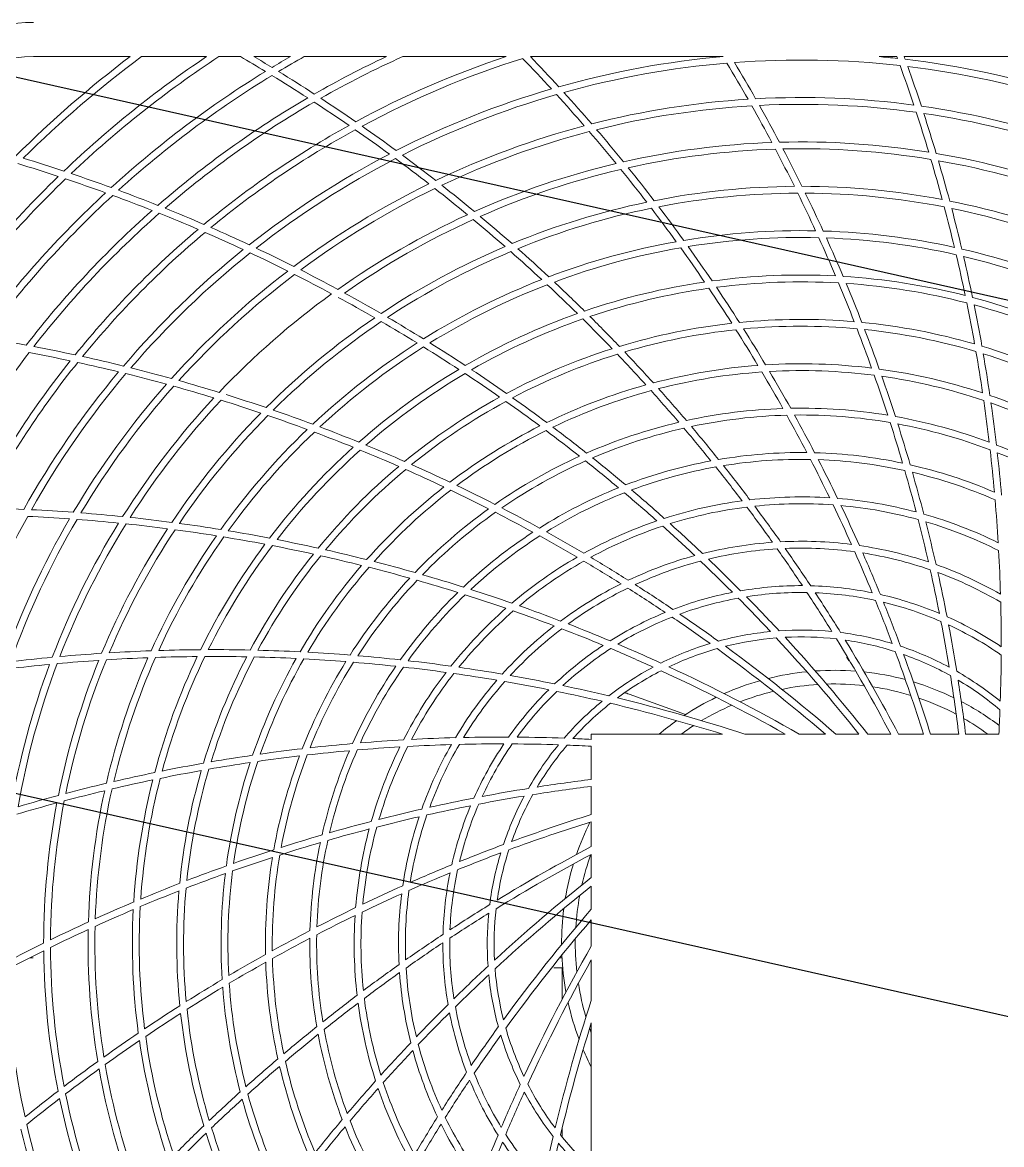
# Model space of a CAD drawing. Header units: millimetres. Extents: x -5096 to 255006, y -2833 to 77941.
# Drawn here: x 213182 to 213938, y 34994 to 35861 of the extents above; entities that cross this region are included whole.
import ezdxf

# ---------------------------------------------------------------- set-up
doc = ezdxf.new("R2010")
doc.units = ezdxf.units.MM
doc.layers.add('图框', color=7, linetype='Continuous', lineweight=0)

# ---------------------------------------------------------------- blocks, each defined once
blk = doc.blocks.new('A$C502410BE')
for p, q in [((13107.09, 7541.82), (17187.6, 6625.49)), ((13107.09, 6988.6), (17187.6, 6072.27))]:
    blk.add_line(p, q)
at = {"layer": '图框', "color": 1, "linetype": 'Continuous'}
for p, q in [((14181.72, 7319.36), (14256.41, 7319.36)), ((14265.2, 7319.36), (14315.44, 7319.36)), ((14324.98, 7319.36), (14341.56, 7319.36)), ((14351.98, 7319.36), (14380.28, 7319.36)), ((14390.96, 7319.36), (14454.45, 7319.36)), ((14467.1, 7319.36), (14546.87, 7319.36)), ((14565.62, 7319.36), (14714.58, 7319.36)), ((14834.93, 7319.36), (14848.72, 7319.36)), ((14854.33, 7319.36), (14976.37, 7319.36)), ((14228.54, 6914.76), (14228.87, 6914.76)), ((14810.1, 6855.54), (14810.19, 6855.3)), ((14810.19, 6855.3), (14810.28, 6855.06)), ((14810.28, 6855.06), (14810.39, 6854.84)), ((14810.39, 6854.84), (14810.5, 6854.62)), ((14810.5, 6854.62), (14810.61, 6854.41)), ((14810.61, 6854.41), (14810.72, 6854.22)), ((14810.72, 6854.22), (14810.84, 6854.03)), ((14810.84, 6854.03), (14810.95, 6853.86)), ((14810.95, 6853.86), (14811.06, 6853.69)), ((14811.06, 6853.69), (14811.16, 6853.54)), ((14811.16, 6853.54), (14811.26, 6853.4)), ((14811.26, 6853.4), (14811.35, 6853.27)), ((14811.35, 6853.27), (14811.43, 6853.15)), ((14811.43, 6853.15), (14811.5, 6853.06)), ((14811.5, 6853.06), (14811.56, 6852.97)), ((14811.56, 6852.97), (14811.61, 6852.91)), ((14811.61, 6852.91), (14811.64, 6852.86)), ((14811.64, 6852.86), (14811.66, 6852.83)), ((14811.66, 6852.83), (14811.67, 6852.82)), ((14811.67, 6852.82), (14812.25, 6852.82)), ((14641.87, 6827.09), (14685.45, 6811.23)), ((14612.67, 6796.15), (14713.91, 6796.15)), ((14612.67, 6792.09), (14612.67, 6796.15)), ((14731.24, 6796.15), (14762.51, 6796.15)), ((14773.19, 6796.15), (14793.52, 6796.15)), ((14801.61, 6796.15), (14819.43, 6796.15)), ((14826.16, 6796.15), (14844.02, 6796.15)), ((14849.98, 6796.15), (14869.23, 6796.15)), ((14874.75, 6796.15), (14896.55, 6796.15)), ((14901.86, 6796.15), (14927.53, 6796.15)), ((14612.67, 6761.15), (14612.67, 6786.81)), ((14612.67, 6734.04), (14612.67, 6755.83)), ((14612.67, 6709.26), (14612.67, 6728.52)), ((14612.67, 6685.44), (14612.67, 6703.3)), ((14612.67, 6660.89), (14612.67, 6678.71)), ((14612.67, 6632.47), (14612.67, 6652.8)), ((14181.47, 6623.51), (14179.03, 6623.51)), ((14590.03, 6623.51), (14588.29, 6623.51)), ((14612.67, 6590.52), (14612.67, 6621.78)), ((14583.77, 6615.6), (14590.26, 6615.6)), ((14590.26, 6615.6), (14590.26, 6591.69)), ((14612.67, 6471.95), (14612.67, 6573.19)), ((14590.26, 6492.59), (14590.26, 6484.95))]:
    blk.add_line(p, q, dxfattribs=at)
for centre, radius, start, end in [((14181.72, 7227.1), 118.61, 90, 180), ((14181.72, 7227.1), 92.25, 90, 157.79554), ((14774.77, 6634.05), 859.27, 127.1036, 134.90693), ((14774.77, 6634.05), 854, 126.63346, 134.71639), ((14774.77, 6634.05), 825, 123.83228, 133.65673), ((14774.77, 6634.05), 819.73, 123.27855, 133.4618), ((13678.95, 6180.15), 1317.89, 58.83606, 59.81598), ((13678.95, 6180.15), 1323.17, 58.71732, 59.42581), ((14774.77, 6634.05), 790.74, 119.92643, 121.12607), ((14774.77, 6634.05), 785.47, 119.2515, 120.92603), ((14774.77, 6634.05), 756.47, 115.05207, 119.80989), ((14774.77, 6634.05), 751.2, 114.17755, 119.60388), ((14774.77, 6634.05), 722.21, 108.39472, 118.45218), ((14774.77, 6634.05), 716.93, 107.46077, 118.23917), ((13611.45, 6402.65), 1317.89, 42.58123, 43.9886), ((13611.45, 6402.65), 1323.17, 42.46727, 43.85296), ((14774.77, 6634.05), 687.94, 95.01936, 105.79575), ((14774.77, 6634.05), 682.67, 94.81867, 105.57452), ((13588.66, 6634.05), 1317.89, 29.67125, 31.07564), ((14774.77, 6634.05), 682.67, 83.56867, 94.32452), ((13588.66, 6634.05), 1323.17, 29.55833, 30.96186), ((14774.77, 6634.05), 687.94, 83.78627, 84.98286), ((13611.45, 6865.45), 1317.89, 20.08123, 20.14632), ((13611.45, 6865.45), 1323.17, 19.96727, 20.06259), ((14774.77, 6634.05), 687.94, 72.53627, 83.29574), ((14774.77, 6634.05), 790.74, 121.55644, 132.37607), ((14774.77, 6634.05), 785.47, 121.35906, 132.17603), ((13678.95, 6180.15), 1317.89, 57.16281, 58.57827), ((13678.95, 6180.15), 1323.17, 57.04592, 58.45982), ((13611.45, 6865.45), 1317.89, 18.42125, 19.82564), ((14774.77, 6634.05), 682.67, 72.31867, 83.07452), ((13611.45, 6865.45), 1323.17, 18.30833, 19.71186), ((14774.77, 6634.05), 756.47, 120.25828, 131.05989), ((14774.77, 6634.05), 687.94, 106.28627, 117.04574), ((14774.77, 6634.05), 682.67, 106.06867, 116.82452), ((13611.45, 6402.65), 1317.89, 40.92125, 42.32564), ((13611.45, 6402.65), 1323.17, 40.80833, 42.21186), ((14774.77, 6634.05), 653.68, 82.34721, 93.0819), ((14774.77, 6634.05), 751.2, 120.05521, 130.85388), ((13678.95, 6180.15), 1317.89, 55.4948, 56.90588), ((13678.95, 6180.15), 1323.17, 55.37951, 56.78924), ((14774.77, 6634.05), 653.68, 93.59721, 104.3319), ((14774.77, 6634.05), 648.4, 93.37034, 104.10096), ((13588.66, 6634.05), 1317.89, 28.01394, 29.41613), ((14774.77, 6634.05), 648.4, 82.12033, 92.85096), ((13588.66, 6634.05), 1323.17, 27.90171, 29.30334), ((14774.77, 6634.05), 653.68, 71.09721, 81.8319), ((13611.45, 6865.45), 1317.89, 16.76394, 18.16613), ((13611.45, 6865.45), 1323.17, 16.65171, 18.05334), ((14774.77, 6634.05), 648.4, 70.87034, 81.60096), ((14774.77, 6634.05), 722.21, 118.92052, 129.70217), ((14774.77, 6634.05), 716.93, 118.71077, 129.48917), ((13678.95, 6180.15), 1317.89, 53.83123, 55.2386), ((13678.95, 6180.15), 1323.17, 53.71727, 55.12353), ((14774.77, 6634.05), 653.68, 104.84721, 115.5819), ((14774.77, 6634.05), 648.4, 104.62033, 115.35096), ((13611.45, 6402.65), 1317.89, 39.26394, 40.66613), ((13611.45, 6402.65), 1323.17, 39.15171, 40.55334), ((14774.77, 6634.05), 619.41, 92.09318, 102.80002), ((14774.77, 6634.05), 619.41, 80.84318, 91.55002), ((14774.77, 6634.05), 687.94, 117.53627, 128.29574), ((14774.77, 6634.05), 614.14, 91.85526, 102.55751), ((13588.66, 6634.05), 1317.89, 26.35824, 27.75914), ((14774.77, 6634.05), 614.14, 80.60526, 91.30751), ((13588.66, 6634.05), 1323.17, 26.2463, 27.64698), ((14774.77, 6634.05), 619.41, 69.59318, 80.30002), ((13788.56, 5975.09), 1317.89, 71.76527, 73.19133), ((13788.56, 5975.09), 1323.17, 71.64447, 73.06862), ((14774.77, 6634.05), 682.67, 117.31867, 128.07452), ((13678.95, 6180.15), 1317.89, 52.17125, 53.57564), ((13678.95, 6180.15), 1323.17, 52.05833, 53.46186), ((14774.77, 6634.05), 619.41, 103.34318, 114.05002), ((13611.45, 6865.45), 1317.89, 15.10824, 16.50914), ((13611.45, 6865.45), 1323.17, 14.9963, 16.39698), ((14774.77, 6634.05), 614.14, 69.35526, 80.05751), ((14774.77, 6634.05), 825, 134.07076, 144.90672), ((13788.56, 5975.09), 1323.17, 69.96732, 71.38604), ((14774.77, 6634.05), 614.14, 103.10527, 113.80751), ((13611.45, 6402.65), 1317.89, 37.60824, 39.00914), ((13611.45, 6402.65), 1323.17, 37.4963, 38.89698), ((14774.77, 6634.05), 819.73, 133.87825, 144.7118), ((13788.56, 5975.09), 1317.89, 70.08606, 71.50651), ((14774.77, 6634.05), 653.68, 116.09721, 126.8319), ((13678.95, 6180.15), 1323.17, 50.40171, 51.80334), ((14774.77, 6634.05), 585.15, 90.5116, 101.18691), ((14774.77, 6634.05), 585.15, 79.2616, 89.93691), ((14774.77, 6634.05), 790.74, 132.80644, 143.62607), ((14774.77, 6634.05), 785.47, 132.60906, 143.42603), ((13788.56, 5975.09), 1317.89, 68.41282, 69.82827), ((13788.56, 5975.09), 1323.17, 68.29592, 69.70982), ((14774.77, 6634.05), 648.4, 115.87033, 126.60096), ((13678.95, 6180.15), 1317.89, 50.51394, 51.91613), ((14774.77, 6634.05), 579.87, 90.26044, 100.93053), ((13588.66, 6634.05), 1317.89, 24.70295, 26.10359), ((13588.66, 6634.05), 1323.17, 24.59082, 25.99165), ((14774.77, 6634.05), 579.87, 79.01044, 89.68053), ((13788.56, 5975.09), 1323.17, 66.62951, 68.03924), ((14774.77, 6634.05), 585.15, 101.7616, 112.43691), ((14774.77, 6634.05), 579.87, 101.51044, 112.18053), ((13611.45, 6402.65), 1317.89, 35.95295, 37.35359), ((13611.45, 6402.65), 1323.17, 35.84082, 37.24165), ((13611.45, 6865.45), 1317.89, 13.45295, 14.85359), ((14774.77, 6634.05), 585.15, 68.0116, 78.68691), ((14774.77, 6634.05), 579.87, 67.76044, 78.43053), ((13611.45, 6865.45), 1323.17, 13.34082, 14.74165), ((14774.77, 6634.05), 756.47, 131.50828, 142.30989), ((14774.77, 6634.05), 751.2, 131.30521, 142.10388), ((13788.56, 5975.09), 1317.89, 66.7448, 68.15588), ((14774.77, 6634.05), 619.41, 114.59318, 125.30002), ((14774.77, 6634.05), 614.14, 114.35527, 125.05751), ((13678.95, 6180.15), 1317.89, 48.85825, 50.25914), ((13678.95, 6180.15), 1323.17, 48.7463, 50.14698), ((14774.77, 6634.05), 722.21, 130.17052, 140.95218), ((14774.77, 6634.05), 716.93, 129.96077, 140.73917), ((13788.56, 5975.09), 1317.89, 65.08123, 66.4886), ((13788.56, 5975.09), 1323.17, 64.96727, 66.37353), ((14774.77, 6634.05), 550.88, 88.83664, 99.47601), ((14774.77, 6634.05), 550.88, 77.58664, 88.22601), ((14774.77, 6634.05), 550.88, 100.08664, 110.72602), ((14774.77, 6634.05), 545.61, 88.56946, 99.20285), ((13588.66, 6634.05), 1317.89, 23.04661, 24.44824), ((14774.77, 6634.05), 545.61, 77.31946, 87.95285), ((13588.66, 6634.05), 1323.17, 22.93373, 24.33603), ((14774.77, 6634.05), 687.94, 128.78627, 139.54575), ((14774.77, 6634.05), 682.67, 128.56867, 139.32452), ((13788.56, 5975.09), 1317.89, 63.42125, 64.82563), ((13788.56, 5975.09), 1323.17, 63.30833, 64.71186), ((14774.77, 6634.05), 585.15, 113.0116, 123.68691), ((14774.77, 6634.05), 579.87, 112.76044, 123.43053), ((13678.95, 6180.15), 1317.89, 47.20295, 48.60359), ((13678.95, 6180.15), 1323.17, 47.09082, 48.49165), ((14774.77, 6634.05), 545.61, 99.81946, 110.45285), ((13611.45, 6402.65), 1317.89, 34.29661, 35.69824), ((13611.45, 6402.65), 1323.17, 34.18373, 35.58603), ((13611.45, 6865.45), 1317.89, 11.79661, 13.19824), ((14774.77, 6634.05), 550.88, 66.33664, 76.97601), ((14774.77, 6634.05), 545.61, 66.06946, 76.70285), ((13611.45, 6865.45), 1323.17, 11.68373, 13.08603), ((14774.77, 6634.05), 653.68, 127.34721, 138.0819), ((14774.77, 6634.05), 648.4, 127.12034, 137.85096), ((13788.56, 5975.09), 1317.89, 61.76394, 63.16613), ((13788.56, 5975.09), 1323.17, 61.65171, 63.05334), ((14774.77, 6634.05), 516.61, 87.04816, 97.64618), ((14774.77, 6634.05), 516.61, 75.79816, 86.39618), ((14774.77, 6634.05), 550.88, 111.33664, 121.97601), ((14774.77, 6634.05), 545.61, 111.06946, 121.70285), ((13678.95, 6180.15), 1317.89, 45.54661, 46.94824), ((13678.95, 6180.15), 1323.17, 45.43373, 46.83603), ((14774.77, 6634.05), 516.61, 98.29816, 108.89617), ((14774.77, 6634.05), 511.34, 98.01136, 108.60246), ((13611.45, 6402.65), 1317.89, 32.63748, 34.04159), ((14774.77, 6634.05), 511.34, 86.76136, 97.35246), ((13611.45, 6402.65), 1323.17, 32.52314, 33.92853), ((13588.66, 6634.05), 1317.89, 21.38747, 22.79159), ((14774.77, 6634.05), 511.34, 75.51136, 86.10246), ((13588.66, 6634.05), 1323.17, 21.27314, 22.67853), ((14774.77, 6634.05), 619.41, 125.84318, 136.55002), ((13788.56, 5975.09), 1317.89, 60.10825, 61.50914), ((13788.56, 5975.09), 1323.17, 59.9963, 61.39698), ((14774.77, 6634.05), 516.61, 64.54816, 75.14618), ((13611.45, 6865.45), 1317.89, 10.13747, 11.54159), ((13611.45, 6865.45), 1323.17, 10.02314, 11.42853), ((14774.77, 6634.05), 511.34, 64.26136, 74.85246), ((14774.77, 6634.05), 585.15, 124.2616, 134.93691), ((14774.77, 6634.05), 579.87, 124.01044, 134.68053), ((13788.56, 5975.09), 1317.89, 58.45295, 59.85359), ((13788.56, 5975.09), 1323.17, 58.34082, 59.74165), ((14774.77, 6634.05), 516.61, 109.54816, 120.14618), ((14774.77, 6634.05), 511.34, 109.26136, 119.85241), ((13678.95, 6180.15), 1317.89, 43.88747, 45.29159), ((13678.95, 6180.15), 1323.17, 43.77314, 45.17853), ((14774.77, 6634.05), 482.35, 85.11996, 95.66989), ((14774.77, 6634.05), 482.35, 73.86996, 84.41989), ((14774.77, 6634.05), 482.35, 96.36996, 106.91989), ((14774.77, 6634.05), 477.08, 96.05885, 106.60063), ((13611.45, 6402.65), 1317.89, 30.97331, 32.38184), ((14774.77, 6634.05), 477.08, 84.80885, 95.35059), ((13611.45, 6402.65), 1323.17, 30.85664, 32.26719), ((13588.66, 6634.05), 1317.89, 19.72331, 21.13184), ((13588.66, 6634.05), 1323.17, 19.60664, 21.0172), ((14774.77, 6634.05), 477.08, 73.55885, 84.10067), ((13936.07, 5795.35), 1323.17, 79.54592, 80.95982), ((14774.77, 6634.05), 550.88, 122.58664, 133.22601), ((13788.56, 5975.09), 1323.17, 56.68373, 58.08603), ((14774.77, 6634.05), 751.2, 142.55521, 153.35388), ((13936.07, 5795.35), 1317.89, 77.9948, 79.40588), ((13936.07, 5795.35), 1323.17, 77.87951, 79.28924), ((14774.77, 6634.05), 545.61, 122.31946, 132.95285), ((13788.56, 5975.09), 1317.89, 56.79661, 58.19824), ((14774.77, 6634.05), 482.35, 107.61996, 118.16989), ((14774.77, 6634.05), 477.08, 107.30885, 117.85062), ((13678.95, 6180.15), 1317.89, 42.22331, 43.63184), ((13678.95, 6180.15), 1323.17, 42.10664, 43.5172), ((13611.45, 6865.45), 1317.89, 8.47331, 9.88184), ((14774.77, 6634.05), 482.35, 62.61996, 73.16989), ((13611.45, 6865.45), 1323.17, 8.35664, 9.7672), ((14774.77, 6634.05), 477.08, 62.30885, 72.85067), ((14774.77, 6634.05), 722.21, 141.42052, 152.20217), ((14774.77, 6634.05), 716.93, 141.21077, 151.98917), ((13936.07, 5795.35), 1317.89, 76.33123, 77.7386), ((13936.07, 5795.35), 1323.17, 76.21727, 77.62353), ((14774.77, 6634.05), 448.08, 94.26736, 104.76065), ((14774.77, 6634.05), 448.08, 83.01736, 93.51065), ((14774.77, 6634.05), 687.94, 140.03627, 150.79574), ((14774.77, 6634.05), 682.67, 139.81867, 150.57452), ((13936.07, 5795.35), 1317.89, 74.67125, 76.07563), ((13936.07, 5795.35), 1323.17, 74.55833, 75.96186), ((14774.77, 6634.05), 516.61, 120.79816, 131.39617), ((14774.77, 6634.05), 511.34, 120.51136, 131.1024), ((13788.56, 5975.09), 1317.89, 55.13747, 56.54159), ((13788.56, 5975.09), 1323.17, 55.02314, 56.42853), ((14774.77, 6634.05), 442.81, 93.92561, 104.40922), ((13611.45, 6402.65), 1317.89, 29.3012, 30.71666), ((14774.77, 6634.05), 442.81, 82.67561, 93.1592), ((13611.45, 6402.65), 1323.17, 29.18106, 30.59952), ((13588.66, 6634.05), 1317.89, 18.0512, 19.46666), ((14774.77, 6634.05), 448.08, 71.76736, 82.26066), ((13588.66, 6634.05), 1323.17, 17.93106, 19.34953), ((14774.77, 6634.05), 442.81, 71.42561, 81.90921), ((14774.77, 6634.05), 653.68, 138.59721, 149.3319), ((14774.77, 6634.05), 648.4, 138.37034, 149.10096), ((13936.07, 5795.35), 1317.89, 73.01394, 74.41613), ((13936.07, 5795.35), 1323.17, 72.90171, 74.30334), ((14774.77, 6634.05), 448.08, 105.51736, 116.01065), ((13678.95, 6180.15), 1323.17, 40.43106, 41.84953), ((14774.77, 6634.05), 619.41, 137.09318, 147.80002), ((14774.77, 6634.05), 614.14, 136.85526, 147.55751), ((13936.07, 5795.35), 1317.89, 71.35824, 72.75914), ((13936.07, 5795.35), 1323.17, 71.2463, 72.64698), ((14774.77, 6634.05), 482.35, 118.86996, 129.41989), ((13788.56, 5975.09), 1323.17, 53.35664, 54.76719), ((14774.77, 6634.05), 442.81, 105.17561, 115.65922), ((13678.95, 6180.15), 1317.89, 40.5512, 41.96666), ((13611.45, 6865.45), 1317.89, 6.8012, 8.21666), ((14774.77, 6634.05), 448.08, 60.51736, 71.01065), ((13936.07, 5795.35), 1323.17, 69.59082, 70.99165), ((14774.77, 6634.05), 477.08, 118.55885, 129.10058), ((13788.56, 5975.09), 1317.89, 53.47331, 54.88184), ((14774.77, 6634.05), 413.82, 91.94327, 102.36883), ((14774.77, 6634.05), 413.82, 80.69327, 91.11883), ((14774.77, 6634.05), 442.81, 60.17561, 70.65925), ((13611.45, 6865.45), 1323.17, 6.68106, 8.09953), ((14774.77, 6634.05), 585.15, 135.5116, 146.18691), ((14774.77, 6634.05), 579.87, 135.26044, 145.93053), ((13936.07, 5795.35), 1317.89, 69.70295, 71.10359), ((14774.77, 6634.05), 413.82, 103.19327, 113.61883), ((14774.77, 6634.05), 408.55, 91.5622, 101.97604), ((13611.45, 6402.65), 1317.89, 27.61718, 29.04301), ((14774.77, 6634.05), 408.55, 80.31219, 90.726), ((13611.45, 6402.65), 1323.17, 27.49208, 28.9222), ((13588.66, 6634.05), 1317.89, 16.36718, 17.79301), ((14774.77, 6634.05), 413.82, 69.44327, 79.86883), ((14774.77, 6634.05), 550.88, 133.83664, 144.47601), ((14774.77, 6634.05), 545.61, 133.56946, 144.20285), ((13936.07, 5795.35), 1317.89, 68.04661, 69.44824), ((13936.07, 5795.35), 1323.17, 67.93373, 69.33603), ((14774.77, 6634.05), 448.08, 116.76736, 127.26066), ((14774.77, 6634.05), 442.81, 116.42561, 126.90916), ((13788.56, 5975.09), 1317.89, 51.8012, 53.21666), ((13788.56, 5975.09), 1323.17, 51.68106, 53.09953), ((14774.77, 6634.05), 408.55, 102.81219, 113.22605), ((13678.95, 6180.15), 1317.89, 38.86718, 40.29301), ((13678.95, 6180.15), 1323.17, 38.74208, 40.17221), ((13588.66, 6634.05), 1323.17, 16.24208, 17.67221), ((14774.77, 6634.05), 408.55, 69.0622, 79.47601), ((13936.07, 5795.35), 1323.17, 66.27314, 67.67853), ((14774.77, 6634.05), 413.82, 58.19327, 68.61883), ((14774.77, 6634.05), 516.61, 132.04816, 142.64617), ((14774.77, 6634.05), 511.34, 131.76136, 142.35246), ((13936.07, 5795.35), 1317.89, 66.38748, 67.79159), ((14774.77, 6634.05), 413.82, 114.44327, 124.86883), ((14774.77, 6634.05), 379.55, 89.33195, 99.67492), ((14774.77, 6634.05), 379.55, 78.08196, 88.42492), ((13611.45, 6865.45), 1317.89, 5.11718, 6.54301), ((14774.77, 6634.05), 408.55, 57.81219, 68.22608), ((13611.45, 6865.45), 1323.17, 4.99208, 6.42222), ((14774.77, 6634.05), 482.35, 130.11996, 140.66989), ((13936.07, 5795.35), 1323.17, 64.60664, 66.01719), ((14774.77, 6634.05), 408.55, 114.06219, 124.47598), ((13788.56, 5975.09), 1317.89, 50.11718, 51.54301), ((13788.56, 5975.09), 1323.17, 49.99208, 51.42221), ((14774.77, 6634.05), 379.55, 100.58195, 110.92492), ((14774.77, 6634.05), 374.28, 100.14919, 110.47774), ((13678.95, 6180.15), 1317.89, 37.16559, 38.60671), ((14774.77, 6634.05), 374.28, 88.89919, 99.22771), ((13678.95, 6180.15), 1323.17, 37.03344, 38.48067), ((13611.45, 6402.65), 1317.89, 25.91558, 27.35671), ((14774.77, 6634.05), 374.28, 77.64919, 87.97764), ((13611.45, 6402.65), 1323.17, 25.78344, 27.23066), ((14774.77, 6634.05), 379.55, 66.83196, 77.17492), ((14774.77, 6634.05), 477.08, 129.80885, 140.35067), ((13936.07, 5795.35), 1317.89, 64.72331, 66.13184), ((13588.66, 6634.05), 1317.89, 14.66559, 16.10671), ((14774.77, 6634.05), 374.28, 66.39919, 76.72771), ((13588.66, 6634.05), 1323.17, 14.53344, 15.98067), ((14774.77, 6634.05), 448.08, 128.01736, 138.51066), ((14774.77, 6634.05), 442.81, 127.67561, 138.15929), ((13936.07, 5795.35), 1317.89, 63.0512, 64.46666), ((13936.07, 5795.35), 1323.17, 62.93106, 64.34952), ((14774.77, 6634.05), 379.55, 111.83195, 122.17492), ((13788.56, 5975.09), 1323.17, 48.28344, 49.73067), ((14774.77, 6634.05), 374.28, 111.39919, 121.72766), ((13788.56, 5975.09), 1317.89, 48.41559, 49.85671), ((14774.77, 6634.05), 345.29, 97.58841, 107.82817), ((14774.77, 6634.05), 345.29, 86.33841, 96.57817), ((14774.77, 6634.05), 345.29, 75.08841, 85.32817), ((13611.45, 6865.45), 1317.89, 3.4156, 4.85671), ((14115.8, 5647.84), 1323.17, 87.46727, 88.87353), ((14115.8, 5647.84), 1323.17, 85.80833, 87.21186), ((14115.8, 5647.84), 1323.17, 84.15171, 85.55334), ((14774.77, 6634.05), 413.82, 125.69327, 136.11883), ((14774.77, 6634.05), 408.55, 125.31219, 135.72609), ((13936.07, 5795.35), 1317.89, 61.36718, 62.79301), ((13936.07, 5795.35), 1323.17, 61.24208, 62.67221), ((14774.77, 6634.05), 340.02, 97.0857, 107.30722), ((13678.95, 6180.15), 1317.89, 35.43789, 36.90175), ((14774.77, 6634.05), 340.02, 85.8357, 96.05715), ((13678.95, 6180.15), 1323.17, 35.29569, 36.76828), ((13611.45, 6402.65), 1317.89, 24.18789, 25.65175), ((14774.77, 6634.05), 340.02, 74.5857, 84.80707), ((13611.45, 6402.65), 1323.17, 24.04569, 25.51827), ((14774.77, 6634.05), 682.67, 151.06867, 161.82452), ((14774.77, 6634.05), 653.68, 149.84721, 160.5819), ((14774.77, 6634.05), 648.4, 149.62034, 160.35096), ((14115.8, 5647.84), 1317.89, 85.92125, 87.32564), ((14774.77, 6634.05), 619.41, 148.34318, 159.05002), ((14774.77, 6634.05), 614.14, 148.10527, 158.80751), ((14115.8, 5647.84), 1317.89, 84.26394, 85.66613), ((14115.8, 5647.84), 1317.89, 82.60825, 84.00914), ((14115.8, 5647.84), 1323.17, 82.4963, 83.89698), ((14115.8, 5647.84), 1323.17, 80.84082, 82.24165), ((14774.77, 6634.05), 345.29, 108.83841, 119.07817), ((13788.56, 5975.09), 1323.17, 46.54569, 48.01829), ((13588.66, 6634.05), 1317.89, 12.93789, 14.40175), ((14774.77, 6634.05), 345.29, 63.8385, 74.07817), ((14774.77, 6634.05), 340.02, 63.3357, 73.55715), ((13588.66, 6634.05), 1323.17, 12.79569, 14.26828), ((14774.77, 6634.05), 585.15, 146.7616, 157.43691), ((14774.77, 6634.05), 579.87, 146.51044, 157.18053), ((14774.77, 6634.05), 550.88, 145.08664, 155.72602), ((14115.8, 5647.84), 1317.89, 80.95295, 82.35359), ((14115.8, 5647.84), 1323.17, 79.18373, 80.58603), ((14774.77, 6634.05), 379.55, 123.08196, 133.42492), ((13936.07, 5795.35), 1323.17, 59.53344, 60.98067), ((14774.77, 6634.05), 340.02, 108.3357, 118.55722), ((13788.56, 5975.09), 1317.89, 46.68791, 48.15175), ((14774.77, 6634.05), 545.61, 144.81945, 155.45285), ((14774.77, 6634.05), 516.61, 143.29816, 153.89617), ((14774.77, 6634.05), 511.34, 143.01136, 153.60245), ((14115.8, 5647.84), 1317.89, 79.29661, 80.69824), ((14115.8, 5647.84), 1317.89, 77.63748, 79.04159), ((14115.8, 5647.84), 1323.17, 77.52314, 78.92853), ((14774.77, 6634.05), 374.28, 122.64919, 132.9778), ((13936.07, 5795.35), 1317.89, 59.66558, 61.10671), ((14774.77, 6634.05), 311.02, 94.06925, 104.17574), ((14774.77, 6634.05), 311.02, 82.81925, 92.92574), ((14774.77, 6634.05), 311.02, 71.56925, 81.67574), ((14774.77, 6634.05), 482.35, 141.36996, 151.91989), ((14774.77, 6634.05), 477.08, 141.05885, 151.60067), ((14115.8, 5647.84), 1317.89, 75.97331, 77.38184), ((14115.8, 5647.84), 1323.17, 75.85664, 77.2672), ((14774.77, 6634.05), 345.29, 120.08841, 130.32817), ((13936.07, 5795.35), 1323.17, 57.79569, 59.26829), ((14774.77, 6634.05), 311.02, 105.31937, 115.42574), ((14774.77, 6634.05), 305.75, 93.46826, 103.55066), ((13678.95, 6180.15), 1317.89, 33.67035, 35.169), ((14774.77, 6634.05), 305.75, 82.21826, 92.30066), ((13678.95, 6180.15), 1323.17, 33.51339, 35.0249), ((13611.45, 6402.65), 1317.89, 22.42035, 23.919), ((14774.77, 6634.05), 305.75, 70.96826, 81.0506), ((13611.45, 6402.65), 1323.17, 22.26339, 23.77489), ((13611.45, 6865.45), 1317.89, 1.68793, 3.15175), ((14774.77, 6634.05), 448.08, 139.26736, 149.76065), ((14774.77, 6634.05), 442.81, 138.92561, 149.40929), ((14115.8, 5647.84), 1317.89, 74.3012, 75.71666), ((14115.8, 5647.84), 1323.17, 74.18106, 75.59954), ((14774.77, 6634.05), 340.02, 119.5857, 129.80722), ((13936.07, 5795.35), 1317.89, 57.93789, 59.40175), ((14774.77, 6634.05), 305.75, 104.71826, 114.80066), ((13788.56, 5975.09), 1317.89, 44.92036, 46.419), ((13788.56, 5975.09), 1323.17, 44.76339, 46.2749), ((14774.77, 6634.05), 311.02, 60.3196, 70.42574), ((14774.77, 6634.05), 413.82, 136.94327, 147.36883), ((14774.77, 6634.05), 408.55, 136.5622, 146.97613), ((14115.8, 5647.84), 1317.89, 72.61718, 74.04301), ((14115.8, 5647.84), 1323.17, 72.49208, 73.92222), ((13588.66, 6634.05), 1317.89, 11.17034, 12.669), ((13588.66, 6634.05), 1323.17, 11.01339, 12.5249), ((14774.77, 6634.05), 305.75, 59.71826, 69.80066), ((14115.8, 5647.84), 1323.17, 70.78344, 72.23068), ((14774.77, 6634.05), 311.02, 116.56925, 126.67574), ((14774.77, 6634.05), 305.75, 115.96826, 126.05066), ((13936.07, 5795.35), 1317.89, 56.17035, 57.669), ((13936.07, 5795.35), 1323.17, 56.01339, 57.5249), ((14774.77, 6634.05), 276.76, 89.79548, 99.72186), ((14774.77, 6634.05), 276.76, 78.54548, 88.47187), ((14774.77, 6634.05), 379.55, 134.33195, 144.67492), ((14774.77, 6634.05), 374.28, 133.89919, 144.2278), ((14115.8, 5647.84), 1317.89, 70.91559, 72.35671), ((14774.77, 6634.05), 276.76, 101.04561, 110.97186), ((14774.77, 6634.05), 271.49, 100.29922, 110.19197), ((13788.56, 5975.09), 1317.89, 43.08858, 44.64355), ((14774.77, 6634.05), 271.49, 89.04922, 98.94197), ((13788.56, 5975.09), 1323.17, 42.90879, 44.48373), ((13678.95, 6180.15), 1317.89, 31.83858, 33.39355), ((14774.77, 6634.05), 271.49, 77.79922, 87.69197), ((13678.95, 6180.15), 1323.17, 31.65879, 33.23373), ((13611.45, 6402.65), 1317.89, 20.58859, 22.14355), ((14774.77, 6634.05), 276.76, 67.29548, 77.22187), ((13611.45, 6402.65), 1323.17, 20.40879, 21.98373), ((14774.77, 6634.05), 271.49, 66.54922, 76.44197), ((13611.45, 6865.45), 1317.89, 359.92041, 1.419), ((14774.77, 6634.05), 345.29, 131.33841, 141.57817), ((14774.77, 6634.05), 340.02, 130.8357, 141.05722), ((14115.8, 5647.84), 1317.89, 69.1879, 70.65175), ((14115.8, 5647.84), 1323.17, 69.04569, 70.51829), ((14774.77, 6634.05), 276.76, 112.29548, 122.22187), ((13936.07, 5795.35), 1323.17, 54.15879, 55.73373), ((14115.8, 5647.84), 1323.17, 67.26339, 68.7749), ((14774.77, 6634.05), 271.49, 111.54922, 121.44197), ((13936.07, 5795.35), 1317.89, 54.33858, 55.89355), ((13588.66, 6634.05), 1317.89, 9.3386, 10.89355), ((14774.77, 6634.05), 276.76, 56.04609, 65.97187), ((13588.66, 6634.05), 1323.17, 9.15879, 10.73373), ((14774.77, 6634.05), 271.49, 55.29922, 65.19197), ((14774.77, 6634.05), 311.02, 127.81934, 137.92574), ((14774.77, 6634.05), 305.75, 127.21826, 137.30066), ((14115.8, 5647.84), 1317.89, 67.42036, 68.919), ((14774.77, 6634.05), 242.49, 95.62159, 105.28723), ((14774.77, 6634.05), 242.49, 84.37159, 94.03723), ((14774.77, 6634.05), 242.49, 73.12162, 82.78723), ((14774.77, 6634.05), 276.76, 123.54559, 133.47187), ((14115.8, 5647.84), 1323.17, 65.40879, 66.98373), ((14774.77, 6634.05), 242.49, 106.87159, 116.53724), ((14774.77, 6634.05), 237.22, 94.64447, 104.25884), ((13936.07, 5795.35), 1323.17, 49.14528, 53.86408), ((13788.56, 5975.09), 1317.89, 38.53651, 42.7985), ((14774.77, 6634.05), 237.22, 83.39447, 93.00884), ((13788.56, 5975.09), 1323.17, 38.35493, 42.61408), ((13678.95, 6180.15), 1317.89, 27.86664, 31.5485), ((14774.77, 6634.05), 237.22, 72.14447, 81.75884), ((13678.95, 6180.15), 1323.17, 27.74601, 31.36408), ((14774.77, 6634.05), 242.49, 61.87176, 71.53723), ((14320.87, 5538.23), 1323.17, 95.40171, 96.80334), ((14320.87, 5538.23), 1323.17, 93.7463, 95.14698), ((14320.87, 5538.23), 1317.89, 92.20295, 93.60359), ((14774.77, 6634.05), 550.88, 156.33664, 166.97602), ((14320.87, 5538.23), 1323.17, 92.09082, 93.49165), ((14774.77, 6634.05), 545.61, 156.06946, 166.70285), ((14774.77, 6634.05), 516.61, 154.54816, 165.14618), ((14320.87, 5538.23), 1317.89, 90.54661, 91.94824), ((14320.87, 5538.23), 1323.17, 90.43373, 91.83603), ((14774.77, 6634.05), 511.34, 154.26136, 164.85246), ((14774.77, 6634.05), 482.35, 152.61996, 163.16989), ((14320.87, 5538.23), 1317.89, 88.88748, 90.29159), ((14320.87, 5538.23), 1323.17, 88.77314, 90.17853), ((14774.77, 6634.05), 477.08, 152.30885, 162.85067), ((14774.77, 6634.05), 448.08, 150.51736, 161.01065), ((14320.87, 5538.23), 1317.89, 87.22331, 88.63184), ((14320.87, 5538.23), 1323.17, 87.10664, 88.5172), ((14774.77, 6634.05), 442.81, 150.17561, 160.65921), ((14320.87, 5538.23), 1317.89, 85.5512, 86.96666), ((14320.87, 5538.23), 1323.17, 85.43106, 86.84954), ((14320.87, 5538.23), 1323.17, 83.74208, 85.17222), ((14774.77, 6634.05), 271.49, 122.79922, 132.69197), ((14115.8, 5647.84), 1317.89, 65.58858, 67.14355), ((14774.77, 6634.05), 237.22, 105.89447, 115.50877), ((13936.07, 5795.35), 1317.89, 49.41111, 54.0485), ((13611.45, 6402.65), 1317.89, 17.37243, 20.2985), ((14774.77, 6634.05), 237.22, 60.89447, 70.50884), ((13611.45, 6402.65), 1323.17, 17.30101, 20.11408), ((13611.45, 6865.45), 1317.89, 358.08863, 359.64355), ((14320.87, 5538.23), 1317.89, 95.51394, 96.91613), ((14774.77, 6634.05), 619.41, 159.59318, 170.30002), ((14774.77, 6634.05), 614.14, 159.35527, 170.05751), ((14320.87, 5538.23), 1317.89, 93.85824, 95.25914), ((14774.77, 6634.05), 585.15, 158.0116, 168.68691), ((14774.77, 6634.05), 579.87, 157.76044, 168.43053), ((14774.77, 6634.05), 413.82, 148.19327, 158.61883), ((14774.77, 6634.05), 408.55, 147.81219, 158.22602), ((14774.77, 6634.05), 379.55, 145.58196, 155.92492), ((14320.87, 5538.23), 1317.89, 83.86718, 85.29301), ((14774.77, 6634.05), 374.28, 145.14919, 155.47772), ((14320.87, 5538.23), 1317.89, 82.16558, 83.60671), ((14320.87, 5538.23), 1323.17, 82.03344, 83.48068), ((14320.87, 5538.23), 1323.17, 80.29569, 81.76829), ((14774.77, 6634.05), 242.49, 118.12159, 127.78723), ((14115.8, 5647.84), 1323.17, 60.20989, 65.11407), ((14800.6, 6634.58), 210.86, 85.54866, 94.06774), ((14774.77, 6634.05), 345.29, 142.58841, 152.82817), ((14774.77, 6634.05), 340.02, 142.0857, 152.30717), ((14320.87, 5538.23), 1317.89, 80.4379, 81.90175), ((14774.77, 6634.05), 311.02, 139.06935, 149.17574), ((14774.77, 6634.05), 305.75, 138.46826, 148.55066), ((14320.87, 5538.23), 1317.89, 78.67036, 80.169), ((14320.87, 5538.23), 1323.17, 78.51339, 80.0249), ((14774.77, 6634.05), 237.22, 117.14447, 126.75884), ((14115.8, 5647.84), 1317.89, 60.61279, 65.2985), ((14800.6, 6634.58), 210.86, 105.8799, 113.86534), ((14800.6, 6634.58), 210.86, 95.8435, 104.08195), ((14800.6, 6634.58), 210.86, 74.96813, 83.78834), ((13588.66, 6634.05), 1317.89, 7.06527, 9.0485), ((14774.77, 6634.05), 242.49, 50.62232, 60.28724), ((14774.77, 6634.05), 237.22, 49.64447, 59.25884), ((13588.66, 6634.05), 1323.17, 7.03698, 8.86408), ((14774.77, 6634.05), 276.76, 134.79558, 144.72187), ((14774.77, 6634.05), 271.49, 134.04922, 143.94197), ((14320.87, 5538.23), 1317.89, 76.83858, 78.39355), ((14320.87, 5538.23), 1323.17, 76.65879, 78.23373), ((14632.86, 6802.32), 26.36, 70, 78.0342), ((14800.6, 6634.58), 200.32, 103.65014, 111.38851), ((14800.6, 6634.58), 200.32, 93.69201, 101.7126), ((14800.6, 6634.58), 200.32, 83.45269, 91.78179), ((14800.6, 6634.58), 200.32, 72.90461, 81.5614), ((14800.6, 6634.58), 210.86, 64.08225, 73.21672), ((14774.77, 6634.05), 242.49, 129.37159, 139.03724), ((14774.77, 6634.05), 237.22, 128.39447, 138.00884), ((14320.87, 5538.23), 1317.89, 72.6482, 76.5485), ((14320.87, 5538.23), 1323.17, 71.93195, 76.36408), ((14800.6, 6634.58), 210.86, 115.69243, 123.45941), ((14800.6, 6634.58), 200.32, 62.02795, 71.02422), ((14800.6, 6634.58), 210.86, 52.8792, 62.33335), ((14800.6, 6634.58), 200.32, 113.3622, 120.85161), ((13611.45, 6865.45), 1317.89, 356.98592, 357.7985), ((14800.6, 6634.58), 210.86, 125.32281, 129.98167), ((14800.6, 6634.58), 200.32, 122.8707, 126.23698), ((14800.6, 6634.58), 200.32, 53.76302, 60.15063), ((14543.37, 5470.74), 1323.17, 91.54569, 93.01828), ((14543.37, 5470.74), 1323.17, 89.76339, 91.2749), ((14543.37, 5470.74), 1323.17, 87.90879, 89.48373), ((14543.37, 5470.74), 1323.17, 96.68106, 98.09953), ((14543.37, 5470.74), 1323.17, 94.99208, 96.42221), ((14543.37, 5470.74), 1317.89, 93.41558, 94.85671), ((14543.37, 5470.74), 1323.17, 93.28344, 94.73067), ((14774.77, 6634.05), 345.29, 153.83841, 164.07817), ((14774.77, 6634.05), 340.02, 153.3357, 163.55722), ((14543.37, 5470.74), 1317.89, 91.68792, 93.15175), ((14774.77, 6634.05), 311.02, 150.31951, 160.42574), ((14774.77, 6634.05), 305.75, 149.71826, 159.80066), ((14543.37, 5470.74), 1317.89, 89.92041, 91.419), ((14774.77, 6634.05), 276.76, 146.04605, 155.97187), ((14774.77, 6634.05), 271.49, 145.29922, 155.19197), ((14543.37, 5470.74), 1317.89, 88.08865, 89.64355), ((14774.77, 6634.05), 242.49, 140.62218, 150.28723), ((14774.77, 6634.05), 237.22, 139.64447, 149.25884), ((14543.37, 5470.74), 1317.89, 86.98592, 87.7985), ((14543.37, 5470.74), 1323.17, 86.99794, 87.61408), ((14543.37, 5470.74), 1323.17, 98.35664, 99.7672), ((14543.37, 5470.74), 1317.89, 96.8012, 98.21666), ((14774.77, 6634.05), 413.82, 159.44327, 169.86883), ((14774.77, 6634.05), 408.55, 159.06219, 169.47613), ((14543.37, 5470.74), 1317.89, 95.11718, 96.54301), ((14774.77, 6634.05), 379.55, 156.83195, 167.17492), ((14774.77, 6634.05), 374.28, 156.39919, 166.7278), ((14543.37, 5470.74), 1317.89, 100.13747, 101.54159), ((14543.37, 5470.74), 1323.17, 100.02314, 101.42853), ((14774.77, 6634.05), 482.35, 163.86996, 174.41989), ((14774.77, 6634.05), 477.08, 163.55885, 174.10067), ((14543.37, 5470.74), 1317.89, 98.47331, 99.88184), ((14774.77, 6634.05), 448.08, 161.76736, 172.26066), ((14774.77, 6634.05), 442.81, 161.42561, 171.90929), ((14543.37, 5470.74), 1317.89, 101.79661, 103.19824), ((14543.37, 5470.74), 1323.17, 101.68373, 103.08603), ((14774.77, 6634.05), 516.61, 165.79816, 176.39617), ((14774.77, 6634.05), 511.34, 165.51136, 176.10246), ((14774.77, 5447.95), 1323.17, 97.03698, 98.86408), ((14543.37, 5470.74), 1317.89, 103.45295, 104.85359), ((14543.37, 5470.74), 1323.17, 103.34082, 104.74165), ((14774.77, 6634.05), 550.88, 167.58664, 178.22601), ((14774.77, 6634.05), 545.61, 167.31946, 177.95285), ((14774.77, 5447.95), 1323.17, 99.15879, 100.73373), ((14774.77, 5447.95), 1317.89, 97.06527, 99.0485), ((14543.37, 5470.74), 1317.89, 105.10825, 106.50914), ((14543.37, 5470.74), 1323.17, 104.9963, 106.39698), ((14774.77, 6634.05), 585.15, 169.2616, 179.93691), ((14774.77, 6634.05), 579.87, 169.01044, 179.68053), ((14774.77, 5447.95), 1323.17, 101.01339, 102.5249), ((14774.77, 6634.05), 271.49, 156.54922, 166.44197), ((14774.77, 5447.95), 1317.89, 99.33862, 100.89355), ((14774.77, 6634.05), 242.49, 151.87193, 161.53724), ((14774.77, 6634.05), 237.22, 150.89447, 160.50884), ((14774.77, 5447.95), 1323.17, 102.79569, 104.26829), ((14774.77, 6634.05), 305.75, 160.96826, 171.05066), ((14774.77, 5447.95), 1317.89, 101.17037, 102.669), ((14774.77, 6634.05), 276.76, 157.2958, 167.22186), ((15006.17, 5470.74), 1323.17, 107.30101, 110.11408), ((14774.77, 5447.95), 1323.17, 104.53344, 105.98068), ((14774.77, 6634.05), 340.02, 164.5857, 174.80711), ((14774.77, 5447.95), 1317.89, 102.9379, 104.40175), ((14774.77, 6634.05), 311.02, 161.56934, 171.67574), ((15006.17, 5470.74), 1317.89, 107.37242, 110.2985), ((14800.6, 6634.58), 210.86, 153.64157, 161.02061), ((14774.77, 5447.95), 1323.17, 106.24208, 107.67222), ((14774.77, 5447.95), 1317.89, 104.66559, 106.10671), ((14774.77, 6634.05), 345.29, 165.08841, 175.32817), ((14774.77, 5447.95), 1323.17, 107.93106, 109.34954), ((14774.77, 5447.95), 1317.89, 106.36718, 107.79301), ((14774.77, 6634.05), 379.55, 168.08195, 178.42492), ((14774.77, 6634.05), 374.28, 167.64919, 177.97766), ((15006.17, 5470.74), 1323.17, 110.40879, 111.98373), ((15228.67, 5538.23), 1323.17, 117.74601, 121.36408), ((14774.77, 6634.05), 237.22, 162.14447, 171.75884), ((14774.77, 5447.95), 1317.89, 108.0512, 109.46666), ((14774.77, 6634.05), 413.82, 170.69327, 181.11883), ((14774.77, 6634.05), 408.55, 170.3122, 180.72607), ((15006.17, 5470.74), 1317.89, 110.58859, 112.14355), ((14774.77, 6634.05), 242.49, 163.12163, 172.78724), ((15228.67, 5538.23), 1317.89, 117.86674, 121.5485), ((14800.6, 6634.58), 200.32, 159.98214, 166.99224), ((14774.77, 5447.95), 1323.17, 109.60664, 111.0172), ((14774.77, 6634.05), 442.81, 172.67561, 183.15924), ((15006.17, 5470.74), 1323.17, 112.26339, 113.7749), ((14774.77, 6634.05), 271.49, 167.79922, 177.69197), ((14800.6, 6634.58), 210.86, 163.09666, 170.53647), ((14774.77, 5447.95), 1323.17, 111.27314, 112.67853), ((14774.77, 5447.95), 1317.89, 109.72331, 111.13184), ((14774.77, 6634.05), 448.08, 173.01736, 183.51066), ((15006.17, 5470.74), 1317.89, 112.42034, 113.919), ((14774.77, 6634.05), 276.76, 168.54548, 178.47187), ((15433.73, 5647.84), 1323.17, 128.35493, 132.61408), ((14774.77, 5447.95), 1317.89, 111.38748, 112.79159), ((14774.77, 6634.05), 482.35, 175.11996, 185.66989), ((14774.77, 6634.05), 477.08, 174.80885, 185.35067), ((15006.17, 5470.74), 1317.89, 114.18789, 115.65175), ((15006.17, 5470.74), 1323.17, 114.04569, 115.51828), ((14774.77, 6634.05), 311.02, 172.81925, 182.92574), ((14774.77, 6634.05), 305.75, 172.21826, 182.30059), ((15433.73, 5647.84), 1317.89, 128.53662, 132.7985), ((14774.77, 5447.95), 1323.17, 112.93373, 114.33603), ((15228.67, 5538.23), 1323.17, 121.65879, 123.23373), ((14800.6, 6634.58), 200.32, 169.37361, 176.50288), ((14774.77, 5447.95), 1317.89, 113.04661, 114.44824), ((14774.77, 6634.05), 516.61, 177.04816, 187.64618), ((14774.77, 6634.05), 511.34, 176.76136, 187.35246), ((15006.17, 5470.74), 1317.89, 115.91558, 117.35671), ((15006.17, 5470.74), 1323.17, 115.78344, 117.23066), ((14774.77, 6634.05), 345.29, 176.33841, 186.57817), ((14774.77, 6634.05), 340.02, 175.8357, 186.05706), ((15228.67, 5538.23), 1317.89, 121.83858, 123.39355), ((14774.77, 6634.05), 242.49, 174.37159, 184.03724), ((14774.77, 6634.05), 237.22, 173.39447, 183.00884), ((15613.47, 5795.35), 1323.17, 139.14528, 143.86408), ((14800.6, 6634.58), 210.86, 172.67692, 180.25405), ((14774.77, 5447.95), 1323.17, 114.59082, 115.99165), ((14774.77, 6634.05), 545.61, 178.56946, 189.20285), ((15613.47, 5795.35), 1317.89, 139.41144, 144.0485), ((14774.77, 5447.95), 1317.89, 114.70295, 116.10359), ((14774.77, 6634.05), 550.88, 178.83664, 189.47602), ((15006.17, 5470.74), 1323.17, 117.49208, 118.92221), ((15006.17, 5470.74), 1317.89, 117.61718, 119.04301), ((14774.77, 6634.05), 379.55, 179.33196, 189.67492), ((14774.77, 6634.05), 374.28, 178.89919, 189.22762), ((15228.67, 5538.23), 1323.17, 123.51339, 125.02489), ((14774.77, 6634.05), 271.49, 179.04922, 188.94197), ((14800.6, 6634.58), 200.32, 178.9719, 186.31258), ((14774.77, 5447.95), 1323.17, 116.2463, 117.64698), ((14774.77, 5447.95), 1317.89, 116.35825, 117.75914), ((14774.77, 6634.05), 585.15, 180.5116, 191.18691), ((14774.77, 6634.05), 579.87, 180.26044, 190.93053), ((15228.67, 5538.23), 1317.89, 123.67034, 125.169), ((14774.77, 6634.05), 276.76, 179.79548, 189.72187), ((15760.98, 5975.09), 1323.17, 150.20989, 155.11408), ((15006.17, 5470.74), 1323.17, 119.18106, 120.59953), ((14774.77, 6634.05), 408.55, 181.56219, 191.97563), ((15760.98, 5975.09), 1317.89, 150.61302, 155.2985), ((14800.6, 6634.58), 210.86, 182.45815, 190.25267), ((14774.77, 6634.05), 614.14, 181.85526, 192.55751), ((15006.17, 5470.74), 1317.89, 119.3012, 120.71666), ((14774.77, 6634.05), 413.82, 181.94327, 192.36883), ((15228.67, 5538.23), 1323.17, 125.29569, 126.76827), ((15228.67, 5538.23), 1317.89, 125.43789, 126.90175), ((14774.77, 6634.05), 311.02, 184.06925, 194.17574), ((14774.77, 6634.05), 305.75, 183.46826, 193.55066), ((15433.73, 5647.84), 1323.17, 132.90879, 134.48373), ((14774.77, 6634.05), 237.22, 184.64447, 194.25884), ((15006.17, 5470.74), 1323.17, 120.85664, 122.2672), ((14774.77, 6634.05), 442.81, 183.92561, 194.40888), ((15433.73, 5647.84), 1317.89, 133.08858, 134.64355), ((14774.77, 6634.05), 242.49, 185.62159, 195.28724), ((14800.6, 6634.58), 200.32, 188.86369, 196.51106), ((15006.17, 5470.74), 1317.89, 120.97331, 122.38184), ((14774.77, 6634.05), 448.08, 184.26736, 194.76066), ((15228.67, 5538.23), 1323.17, 127.03344, 128.48066), ((15006.17, 5470.74), 1323.17, 122.52314, 123.92853), ((15228.67, 5538.23), 1317.89, 127.16559, 128.60671), ((14774.77, 6634.05), 345.29, 187.58841, 197.82817), ((14774.77, 6634.05), 340.02, 187.0857, 197.30709), ((15433.73, 5647.84), 1323.17, 134.76339, 136.2749), ((14774.77, 6634.05), 271.49, 190.29922, 200.19197), ((15870.59, 6180.15), 1323.17, 161.93195, 166.36408), ((14800.6, 6634.58), 210.86, 192.51518, 200.60592), ((15006.17, 5470.74), 1317.89, 122.63748, 124.04159), ((14774.77, 6634.05), 482.35, 186.36996, 196.91989), ((14774.77, 6634.05), 477.08, 186.05885, 196.60048), ((15433.73, 5647.84), 1317.89, 134.92035, 136.419), ((14774.77, 6634.05), 276.76, 191.04548, 200.97186), ((15228.67, 5538.23), 1323.17, 128.74208, 130.17217), ((14774.77, 6634.05), 374.28, 190.14919, 200.47758), ((15613.47, 5795.35), 1323.17, 144.15879, 145.73373), ((14774.77, 6634.05), 237.22, 195.89447, 205.50884), ((15870.59, 6180.15), 1317.89, 162.6486, 166.5485), ((14800.6, 6634.58), 200.32, 199.13082, 200.25553), ((15006.17, 5470.74), 1323.17, 124.18373, 125.58603), ((15006.17, 5470.74), 1317.89, 124.29661, 125.69824), ((14774.77, 6634.05), 516.61, 188.29816, 198.89617), ((14774.77, 6634.05), 511.34, 188.01136, 198.60233), ((15228.67, 5538.23), 1317.89, 128.86718, 130.29301), ((14774.77, 6634.05), 379.55, 190.58196, 200.92492), ((15613.47, 5795.35), 1317.89, 144.33858, 145.89355), ((14774.77, 6634.05), 242.49, 196.87159, 206.53724), ((15433.73, 5647.84), 1323.17, 136.54569, 138.01827), ((15433.73, 5647.84), 1317.89, 136.68789, 138.15175), ((14774.77, 6634.05), 311.02, 195.31925, 205.42574), ((14774.77, 6634.05), 305.75, 194.71826, 204.80047), ((14800.6, 6634.58), 210.86, 202.91638, 206.96926), ((15006.17, 5470.74), 1323.17, 125.84082, 127.24165), ((15228.67, 5538.23), 1323.17, 130.43106, 131.84949), ((14774.77, 6634.05), 408.55, 192.8122, 203.22589), ((15006.17, 5470.74), 1317.89, 125.95295, 127.35359), ((14774.77, 6634.05), 550.88, 190.08664, 200.72602), ((14774.77, 6634.05), 545.61, 189.81946, 200.45277), ((15228.67, 5538.23), 1317.89, 130.5512, 131.96666), ((14774.77, 6634.05), 413.82, 193.19327, 203.61883), ((15613.47, 5795.35), 1323.17, 146.01339, 147.52488), ((14774.77, 6634.05), 271.49, 201.54922, 211.44197), ((15433.73, 5647.84), 1323.17, 138.28344, 139.73065), ((14774.77, 6634.05), 340.02, 198.3357, 208.55672), ((15613.47, 5795.35), 1317.89, 146.17034, 147.669), ((14774.77, 6634.05), 276.76, 202.29548, 212.22186), ((15760.98, 5975.09), 1323.17, 155.40879, 156.98373), ((14774.77, 6634.05), 237.22, 207.14447, 216.75884), ((15006.17, 5470.74), 1323.17, 127.4963, 128.89698), ((14774.77, 6634.05), 579.87, 191.51044, 202.18048), ((15228.67, 5538.23), 1323.17, 132.10664, 133.51717), ((14774.77, 6634.05), 442.81, 195.17561, 205.65907), ((15433.73, 5647.84), 1317.89, 138.41559, 139.85671), ((14774.77, 6634.05), 345.29, 198.83841, 209.07817), ((15760.98, 5975.09), 1317.89, 155.58858, 157.14355), ((14774.77, 6634.05), 242.49, 208.12159, 217.78723), ((15006.17, 5470.74), 1317.89, 127.60824, 129.00914), ((14774.77, 6634.05), 585.15, 191.7616, 202.43691), ((15228.67, 5538.23), 1317.89, 132.22331, 133.63184), ((14774.77, 6634.05), 448.08, 195.51736, 206.01065), ((15613.47, 5795.35), 1323.17, 147.79569, 149.26824), ((14774.77, 6634.05), 305.75, 205.96826, 216.05066), ((14774.77, 6634.05), 619.41, 193.34318, 204.05002), ((14774.77, 6634.05), 614.14, 193.10527, 203.80751), ((15228.67, 5538.23), 1323.17, 133.77314, 135.17851), ((14774.77, 6634.05), 477.08, 197.30885, 207.8505), ((15433.73, 5647.84), 1323.17, 139.99208, 141.42218), ((15433.73, 5647.84), 1317.89, 140.11718, 141.54301), ((14774.77, 6634.05), 379.55, 201.83195, 212.17492), ((14774.77, 6634.05), 374.28, 201.39919, 211.7274), ((15613.47, 5795.35), 1317.89, 147.93789, 149.40175), ((14774.77, 6634.05), 311.02, 206.56925, 216.67574), ((15228.67, 5538.23), 1317.89, 133.88748, 135.29159), ((14774.77, 6634.05), 482.35, 197.61996, 208.16989), ((15760.98, 5975.09), 1323.17, 157.26339, 158.7749), ((14774.77, 6634.05), 271.49, 212.79922, 222.69197), ((15870.59, 6180.15), 1323.17, 166.65879, 168.23373), ((14774.77, 6634.05), 237.22, 218.39447, 228.00884), ((15760.98, 5975.09), 1317.89, 157.42034, 158.919), ((14774.77, 6634.05), 276.76, 213.54548, 223.47187), ((15870.59, 6180.15), 1317.89, 166.83858, 168.39355), ((14774.77, 6634.05), 242.49, 219.37159, 229.03724)]:
    blk.add_arc(centre, radius, start, end, dxfattribs=at)

msp = doc.modelspace()

# ---------------------------------------------------------------- block references
msp.add_blockref('A$C502410BE', (199008.65, 28514.97))

doc.saveas('drawing.dxf')
